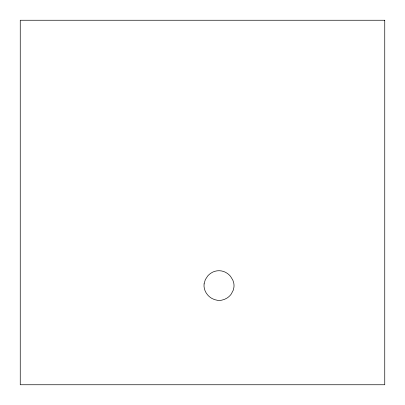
<?xml version="1.0" encoding="UTF-8"?>
<svg xmlns="http://www.w3.org/2000/svg" width="405" height="405" viewBox="0 0 405 405"><rect width="100%" height="100%" fill="white"/><g stroke="black" fill="none" stroke-linecap="round" stroke-linejoin="round"><path stroke-width="0.61" d="M204.09 283.87C203.604 287.758 204.96 291.737 207.461 294.718A16.251 16.251 0 0 0 211.906 298.429L214.559 299.624L217.394 300.287A13.876 13.876 0 0 0 221.793 300.156L224.583 299.33L227.144 297.979A15.623 15.623 0 0 0 231.295 293.99L233.28 290.137L233.923 287.287A13.557 13.557 0 0 0 233.72 282.882L232.834 280.118L230.561 276.407A16.286 16.286 0 0 0 227.367 273.441C222.628 269.922 215.794 269.791 210.944 273.167A16.129 16.129 0 0 0 207.669 276.043L205.3 279.688L204.09 283.87M384.75 20.25L20.25 20.25L20.25 384.75L384.75 384.75L384.75 20.25"/></g></svg>
